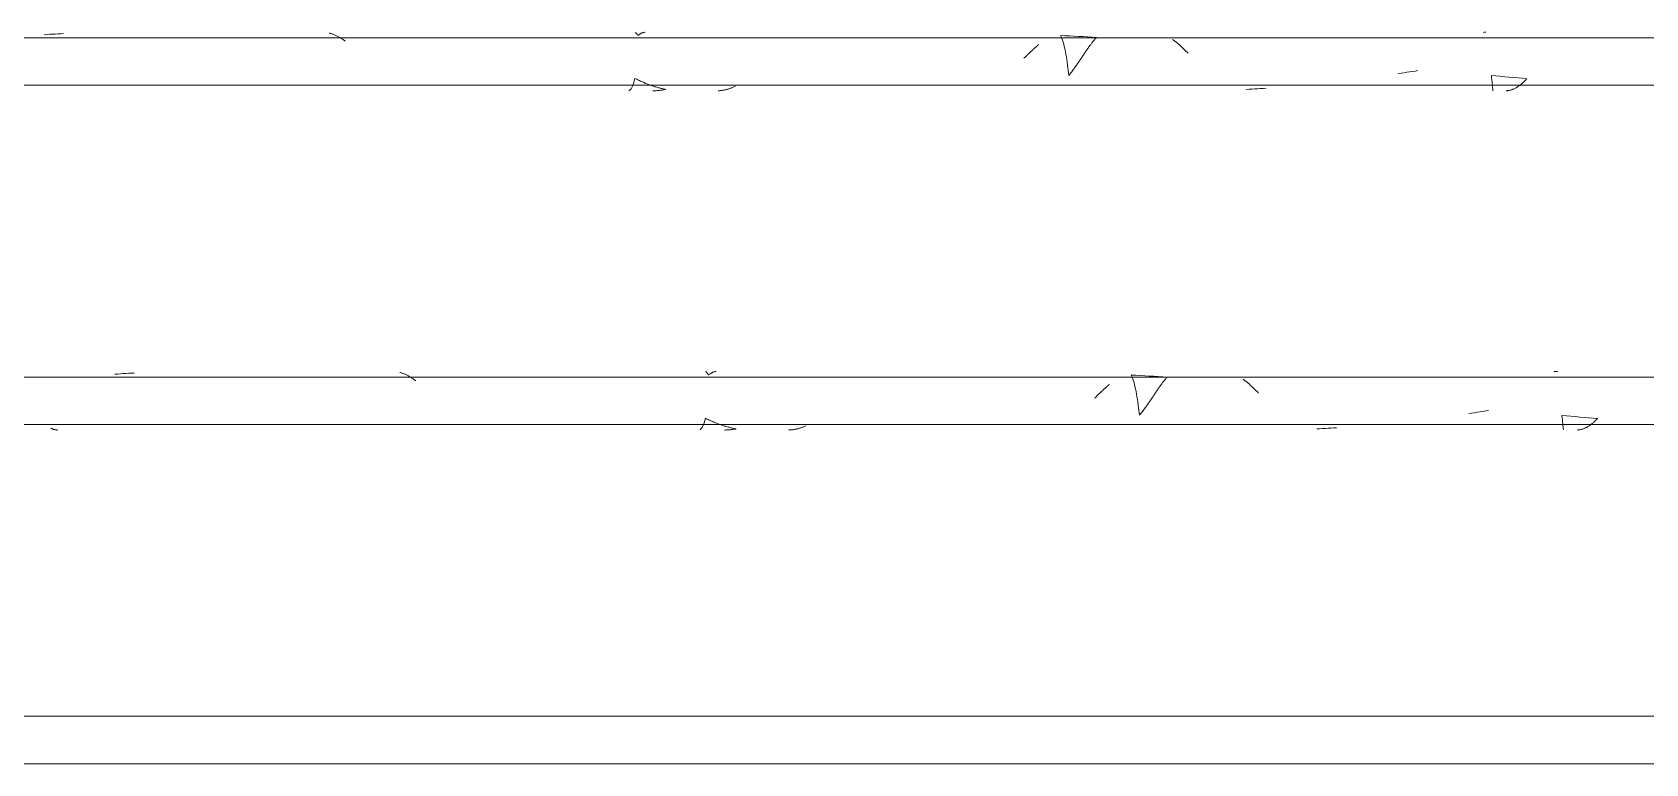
# Model space of a CAD drawing. Header units: millimetres. Extents: x -2100 to 124761, y -10432 to 93550.
# Drawn here: x 24234 to 24914, y -591 to -283 of the extents above; entities that cross this region are included whole.
import ezdxf

# ---------------------------------------------------------------- set-up
doc = ezdxf.new("R2010")
doc.units = ezdxf.units.MM
doc.layers.add('NET THAY 1', color=41, linetype='Continuous', lineweight=5)

# ---------------------------------------------------------------- blocks, each defined once
blk = doc.blocks.new('FP_6-MẶT ĐỨNG TRỤC A-Q')
at = {"layer": 'NET THAY 1'}
for p, q in [((31424.51, -571.43), (22887.32, -571.43)), ((22887.32, -591.43), (31424.51, -591.43))]:
    blk.add_line(p, q, dxfattribs=at)
blk = doc.blocks.new('FP_7-MẶT ĐỨNG TRỤC A-Q')
at = {"layer": 'NET THAY 1'}
for p, q in [((24270.25, -427.31), (24269.09, -427.39)), ((24271.4, -427.24), (24270.25, -427.31)), ((24272.56, -427.16), (24271.4, -427.24)), ((24273.72, -427.09), (24272.56, -427.16)), ((24274.88, -427.02), (24273.72, -427.09)), ((24276.03, -426.96), (24274.88, -427.02)), ((24277.19, -426.89), (24276.03, -426.96)), ((24389.32, -426.72), (24389.03, -426.64)), ((24389.6, -426.8), (24389.32, -426.72)), ((24389.89, -426.89), (24389.6, -426.8)), ((24390.18, -426.99), (24389.89, -426.89)), ((24390.47, -427.09), (24390.18, -426.99)), ((24390.76, -427.2), (24390.47, -427.09)), ((24391.04, -427.32), (24390.76, -427.2)), ((24391.33, -427.44), (24391.04, -427.32)), ((24391.62, -427.57), (24391.33, -427.44)), ((24391.9, -427.7), (24391.62, -427.57)), ((24392.19, -427.84), (24391.9, -427.7)), ((24392.48, -427.99), (24392.19, -427.84)), ((24392.76, -428.14), (24392.48, -427.99)), ((24517.77, -426.29), (24518.04, -426.41)), ((24518.04, -426.41), (24518.31, -426.62)), ((24518.31, -426.62), (24518.58, -426.91)), ((24518.58, -426.91), (24518.85, -427.29)), ((24518.85, -427.29), (24519.11, -427.73)), ((24519.29, -427.58), (24519.11, -427.73)), ((24519.47, -427.44), (24519.29, -427.58)), ((24519.66, -427.31), (24519.47, -427.44)), ((24519.84, -427.18), (24519.66, -427.31)), ((24520.02, -427.06), (24519.84, -427.18)), ((24520.2, -426.95), (24520.02, -427.06)), ((24520.39, -426.85), (24520.2, -426.95)), ((24520.57, -426.75), (24520.39, -426.85)), ((24520.75, -426.66), (24520.57, -426.75)), ((24520.93, -426.58), (24520.75, -426.66)), ((24521.11, -426.51), (24520.93, -426.58)), ((24521.29, -426.45), (24521.11, -426.51)), ((24521.47, -426.39), (24521.29, -426.45)), ((24521.65, -426.35), (24521.47, -426.39)), ((24521.83, -426.31), (24521.65, -426.35)), ((24522.01, -426.28), (24521.83, -426.31)), ((24522.19, -426.26), (24522.01, -426.28)), ((24522.37, -426.25), (24522.19, -426.26)), ((24698.99, -427.84), (24697.08, -427.74)), ((24697.08, -427.74), (24697.37, -428.34)), ((24700.9, -427.94), (24698.99, -427.84)), ((24702.8, -428.05), (24700.9, -427.94)), ((24704.71, -428.16), (24702.8, -428.05)), ((24875.26, -426.26), (24875.25, -426.32)), ((24875.54, -426.29), (24875.25, -426.31)), ((24875.82, -426.27), (24875.54, -426.29)), ((24876.1, -426.26), (24875.82, -426.27)), ((24876.38, -426.25), (24876.1, -426.26)), ((24876.67, -426.25), (24876.38, -426.25)), ((31394.78, -428.57), (22887.32, -428.57)), ((24393.05, -428.3), (24392.76, -428.14)), ((24393.33, -428.46), (24393.05, -428.3)), ((24393.61, -428.63), (24393.33, -428.46)), ((24393.9, -428.81), (24393.61, -428.63)), ((24394.18, -428.99), (24393.9, -428.81)), ((24394.46, -429.17), (24394.18, -428.99)), ((24394.74, -429.36), (24394.46, -429.17)), ((24395.03, -429.56), (24394.74, -429.36)), ((24395.31, -429.76), (24395.03, -429.56)), ((24395.59, -429.97), (24395.31, -429.76)), ((24395.87, -430.18), (24395.59, -429.97)), ((24684.57, -434.71), (24684.31, -434.96)), ((24684.84, -434.46), (24684.57, -434.71)), ((24685.1, -434.22), (24684.84, -434.46)), ((24685.37, -433.97), (24685.1, -434.22)), ((24685.63, -433.73), (24685.37, -433.97)), ((24685.89, -433.49), (24685.63, -433.73)), ((24686.15, -433.25), (24685.89, -433.49)), ((24686.42, -433.02), (24686.15, -433.25)), ((24686.68, -432.78), (24686.42, -433.02)), ((24686.94, -432.55), (24686.68, -432.78)), ((24687.2, -432.33), (24686.94, -432.55)), ((24687.46, -432.1), (24687.2, -432.33)), ((24687.71, -431.88), (24687.46, -432.1)), ((24687.97, -431.66), (24687.71, -431.88)), ((24697.37, -428.34), (24697.66, -429.03)), ((24697.66, -429.03), (24697.93, -429.8)), ((24697.93, -429.8), (24698.19, -430.65)), ((24698.19, -430.65), (24698.45, -431.57)), ((24698.45, -431.57), (24698.69, -432.55)), ((24698.69, -432.55), (24698.92, -433.58)), ((24698.92, -433.58), (24699.15, -434.66)), ((24699.15, -434.66), (24699.36, -435.77)), ((24706.61, -428.27), (24704.71, -428.16)), ((24708.51, -428.38), (24706.61, -428.27)), ((24707.67, -434.72), (24707.46, -435.03)), ((24707.88, -434.4), (24707.67, -434.72)), ((24708.1, -434.09), (24707.88, -434.4)), ((24708.31, -433.78), (24708.1, -434.09)), ((24708.51, -433.47), (24708.31, -433.78)), ((24710.42, -428.5), (24708.51, -428.38)), ((24708.72, -433.17), (24708.51, -433.47)), ((24708.93, -432.88), (24708.72, -433.17)), ((24709.14, -432.58), (24708.93, -432.88)), ((24709.34, -432.29), (24709.14, -432.58)), ((24709.55, -432.01), (24709.34, -432.29)), ((24709.75, -431.73), (24709.55, -432.01)), ((24709.95, -431.45), (24709.75, -431.73)), ((24710.15, -431.19), (24709.95, -431.45)), ((24710.36, -430.92), (24710.15, -431.19)), ((24710.56, -430.66), (24710.36, -430.92)), ((24712.32, -428.62), (24710.42, -428.5)), ((24710.76, -430.41), (24710.56, -430.66)), ((24710.95, -430.16), (24710.76, -430.41)), ((24711.15, -429.92), (24710.95, -430.16)), ((24711.35, -429.69), (24711.15, -429.92)), ((24711.54, -429.46), (24711.35, -429.69)), ((24711.74, -429.24), (24711.54, -429.46)), ((24711.94, -429.03), (24711.74, -429.24)), ((24712.13, -428.82), (24711.94, -429.03)), ((24712.32, -428.62), (24712.13, -428.82)), ((24744.52, -429.72), (24744.24, -429.52)), ((24744.8, -429.93), (24744.52, -429.72)), ((24745.08, -430.14), (24744.8, -429.93)), ((24745.36, -430.35), (24745.08, -430.14)), ((24745.64, -430.57), (24745.36, -430.35)), ((24745.91, -430.79), (24745.64, -430.57)), ((24746.19, -431.02), (24745.91, -430.79)), ((24746.47, -431.25), (24746.19, -431.02)), ((24746.74, -431.49), (24746.47, -431.25)), ((24747.02, -431.73), (24746.74, -431.49)), ((24747.29, -431.97), (24747.02, -431.73)), ((24747.57, -432.22), (24747.29, -431.97)), ((24747.84, -432.47), (24747.57, -432.22)), ((24748.11, -432.73), (24747.84, -432.47)), ((24748.38, -432.99), (24748.11, -432.73)), ((24748.66, -433.25), (24748.38, -432.99)), ((24748.93, -433.51), (24748.66, -433.25)), ((24749.2, -433.78), (24748.93, -433.51)), ((24749.46, -434.05), (24749.2, -433.78)), ((24749.73, -434.32), (24749.46, -434.05)), ((24750, -434.59), (24749.73, -434.32)), ((24750.27, -434.87), (24750, -434.59)), ((24750.53, -435.15), (24750.27, -434.87)), ((24681.89, -437.27), (24681.62, -437.53)), ((24682.16, -437.01), (24681.89, -437.27)), ((24682.43, -436.75), (24682.16, -437.01)), ((24682.7, -436.49), (24682.43, -436.75)), ((24682.97, -436.23), (24682.7, -436.49)), ((24683.24, -435.98), (24682.97, -436.23)), ((24683.51, -435.72), (24683.24, -435.98)), ((24683.77, -435.47), (24683.51, -435.72)), ((24684.04, -435.21), (24683.77, -435.47)), ((24684.31, -434.96), (24684.04, -435.21)), ((24699.36, -435.77), (24699.55, -436.9)), ((24699.55, -436.9), (24699.74, -438.05)), ((24699.74, -438.05), (24699.91, -439.21)), ((24699.91, -439.21), (24700.06, -440.36)), ((24700.06, -440.36), (24700.21, -441.49)), ((24700.21, -441.49), (24700.34, -442.6)), ((24702.97, -441.61), (24702.74, -441.94)), ((24703.21, -441.29), (24702.97, -441.61)), ((24703.44, -440.96), (24703.21, -441.29)), ((24703.67, -440.64), (24703.44, -440.96)), ((24703.9, -440.31), (24703.67, -440.64)), ((24704.13, -439.98), (24703.9, -440.31)), ((24704.36, -439.65), (24704.13, -439.98)), ((24704.59, -439.31), (24704.36, -439.65)), ((24704.82, -438.98), (24704.59, -439.31)), ((24705.04, -438.65), (24704.82, -438.98)), ((24705.27, -438.31), (24705.04, -438.65)), ((24705.49, -437.98), (24705.27, -438.31)), ((24705.72, -437.65), (24705.49, -437.98)), ((24705.94, -437.32), (24705.72, -437.65)), ((24706.16, -436.99), (24705.94, -437.32)), ((24706.38, -436.66), (24706.16, -436.99)), ((24706.6, -436.33), (24706.38, -436.66)), ((24706.81, -436), (24706.6, -436.33)), ((24707.03, -435.68), (24706.81, -436)), ((24707.24, -435.35), (24707.03, -435.68)), ((24707.46, -435.03), (24707.24, -435.35)), ((24750.8, -435.43), (24750.53, -435.15)), ((24517.24, -447.83), (24516.95, -448.62)), ((24517.52, -446.95), (24517.24, -447.83)), ((24517.79, -445.97), (24517.52, -446.95)), ((24518.18, -446.14), (24517.8, -445.96)), ((24518.57, -446.33), (24518.18, -446.14)), ((24518.96, -446.51), (24518.57, -446.33)), ((24519.34, -446.68), (24518.96, -446.51)), ((24519.73, -446.86), (24519.34, -446.68)), ((24520.11, -447.03), (24519.73, -446.86)), ((24520.49, -447.2), (24520.11, -447.03)), ((24520.88, -447.36), (24520.49, -447.2)), ((24521.26, -447.52), (24520.88, -447.36)), ((24521.64, -447.68), (24521.26, -447.52)), ((24522.03, -447.84), (24521.64, -447.68)), ((24522.41, -447.99), (24522.03, -447.84)), ((24522.79, -448.14), (24522.41, -447.99)), ((24523.17, -448.29), (24522.79, -448.14)), ((24523.55, -448.43), (24523.17, -448.29)), ((24523.94, -448.57), (24523.55, -448.43)), ((24700.34, -442.6), (24700.46, -443.67)), ((24700.46, -443.67), (24700.57, -444.7)), ((24700.82, -444.4), (24700.57, -444.69)), ((24701.06, -444.11), (24700.82, -444.4)), ((24701.3, -443.81), (24701.06, -444.11)), ((24701.54, -443.5), (24701.3, -443.81)), ((24701.78, -443.2), (24701.54, -443.5)), ((24702.02, -442.89), (24701.78, -443.2)), ((24702.26, -442.57), (24702.02, -442.89)), ((24702.5, -442.26), (24702.26, -442.57)), ((24702.74, -441.94), (24702.5, -442.26)), ((24840.48, -443.77), (24839.29, -443.94)), ((24841.67, -443.59), (24840.48, -443.77)), ((24842.86, -443.42), (24841.67, -443.59)), ((24844.05, -443.24), (24842.86, -443.42)), ((24845.23, -443.06), (24844.05, -443.24)), ((24846.42, -442.88), (24845.23, -443.06)), ((24847.61, -442.7), (24846.42, -442.88)), ((24880.42, -444.89), (24878.55, -444.71)), ((24878.55, -444.71), (24878.65, -445.7)), ((24878.65, -445.7), (24878.73, -446.63)), ((24878.73, -446.63), (24878.81, -447.48)), ((24878.81, -447.48), (24878.88, -448.25)), ((24878.88, -448.25), (24878.94, -448.93)), ((24882.29, -445.06), (24880.42, -444.89)), ((24884.16, -445.23), (24882.29, -445.06)), ((24886.03, -445.41), (24884.16, -445.23)), ((24887.9, -445.57), (24886.03, -445.41)), ((24889.77, -445.74), (24887.9, -445.57)), ((24891.64, -445.91), (24889.77, -445.74)), ((24890.99, -448.41), (24890.73, -448.6)), ((24891.24, -448.2), (24890.99, -448.41)), ((24891.5, -447.99), (24891.24, -448.2)), ((24891.75, -447.77), (24891.5, -447.99)), ((24893.51, -446.07), (24891.64, -445.91)), ((24892.01, -447.55), (24891.75, -447.77)), ((24892.26, -447.32), (24892.01, -447.55)), ((24892.51, -447.08), (24892.26, -447.32)), ((24892.76, -446.84), (24892.51, -447.08)), ((24893.01, -446.59), (24892.76, -446.84)), ((24893.26, -446.33), (24893.01, -446.59)), ((24893.51, -446.07), (24893.26, -446.33)), ((22887.32, -448.57), (31394.78, -448.57)), ((24242.29, -450.27), (24242.07, -450.18)), ((24242.5, -450.36), (24242.29, -450.27)), ((24242.72, -450.44), (24242.5, -450.36)), ((24242.93, -450.51), (24242.72, -450.44)), ((24243.15, -450.58), (24242.93, -450.51)), ((24243.37, -450.64), (24243.15, -450.58)), ((24243.58, -450.69), (24243.37, -450.64)), ((24243.8, -450.74), (24243.58, -450.69)), ((24244.01, -450.78), (24243.8, -450.74)), ((24244.22, -450.82), (24244.01, -450.78)), ((24244.44, -450.85), (24244.22, -450.82)), ((24244.65, -450.87), (24244.44, -450.85)), ((24244.87, -450.89), (24244.65, -450.87)), ((24245.08, -450.9), (24244.87, -450.89)), ((24515.71, -450.64), (24515.39, -450.83)), ((24516.03, -450.32), (24515.71, -450.64)), ((24516.35, -449.87), (24516.03, -450.32)), ((24516.65, -449.3), (24516.35, -449.87)), ((24516.95, -448.62), (24516.65, -449.3)), ((24524.32, -448.7), (24523.94, -448.57)), ((24524.7, -448.83), (24524.32, -448.7)), ((24525.08, -448.96), (24524.7, -448.83)), ((24525.46, -449.08), (24525.08, -448.96)), ((24525.84, -449.2), (24525.46, -449.08)), ((24526.15, -450.89), (24525.8, -450.9)), ((24526.22, -449.32), (24525.84, -449.2)), ((24526.51, -450.88), (24526.15, -450.89)), ((24526.59, -449.43), (24526.22, -449.32)), ((24526.86, -450.86), (24526.51, -450.88)), ((24526.97, -449.54), (24526.59, -449.43)), ((24527.22, -450.84), (24526.86, -450.86)), ((24527.35, -449.65), (24526.97, -449.54)), ((24527.57, -450.82), (24527.22, -450.84)), ((24527.73, -449.75), (24527.35, -449.65)), ((24527.92, -450.79), (24527.57, -450.82)), ((24528.11, -449.84), (24527.73, -449.75)), ((24528.28, -450.76), (24527.92, -450.79)), ((24528.49, -449.94), (24528.11, -449.84)), ((24528.63, -450.72), (24528.28, -450.76)), ((24528.86, -450.02), (24528.49, -449.94)), ((24528.98, -450.68), (24528.63, -450.72)), ((24529.24, -450.11), (24528.86, -450.02)), ((24529.34, -450.63), (24528.98, -450.68)), ((24529.62, -450.19), (24529.24, -450.11)), ((24529.69, -450.58), (24529.34, -450.63)), ((24530, -450.27), (24529.62, -450.19)), ((24530.04, -450.53), (24529.69, -450.58)), ((24530.37, -450.34), (24530, -450.27)), ((24530.4, -450.47), (24530.04, -450.53)), ((24530.75, -450.4), (24530.37, -450.34)), ((24530.75, -450.4), (24530.4, -450.47)), ((24553.12, -450.88), (24552.81, -450.89)), ((24553.42, -450.87), (24553.12, -450.88)), ((24553.73, -450.85), (24553.42, -450.87)), ((24554.04, -450.82), (24553.73, -450.85)), ((24554.34, -450.79), (24554.04, -450.82)), ((24554.65, -450.75), (24554.34, -450.79)), ((24554.95, -450.71), (24554.65, -450.75)), ((24555.26, -450.66), (24554.95, -450.71)), ((24555.57, -450.6), (24555.26, -450.66)), ((24555.87, -450.54), (24555.57, -450.6)), ((24556.18, -450.48), (24555.87, -450.54)), ((24556.48, -450.4), (24556.18, -450.48)), ((24556.79, -450.33), (24556.48, -450.4)), ((24557.09, -450.25), (24556.79, -450.33)), ((24557.4, -450.16), (24557.09, -450.25)), ((24557.7, -450.07), (24557.4, -450.16)), ((24558, -449.97), (24557.7, -450.07)), ((24558.31, -449.87), (24558, -449.97)), ((24558.61, -449.76), (24558.31, -449.87)), ((24558.91, -449.65), (24558.61, -449.76)), ((24559.22, -449.53), (24558.91, -449.65)), ((24559.52, -449.41), (24559.22, -449.53)), ((24559.82, -449.28), (24559.52, -449.41)), ((24560.12, -449.15), (24559.82, -449.28)), ((24776.45, -450.36), (24775.25, -450.41)), ((24777.65, -450.3), (24776.45, -450.36)), ((24778.85, -450.24), (24777.65, -450.3)), ((24780.05, -450.17), (24778.85, -450.24)), ((24781.25, -450.11), (24780.05, -450.17)), ((24782.45, -450.04), (24781.25, -450.11)), ((24783.65, -449.96), (24782.45, -450.04)), ((24878.94, -448.93), (24879, -449.52)), ((24879, -449.52), (24879.04, -450.01)), ((24879.04, -450.01), (24879.09, -450.4)), ((24879.09, -450.4), (24879.13, -450.68)), ((24879.13, -450.68), (24879.16, -450.84)), ((24885.24, -450.88), (24884.97, -450.9)), ((24885.5, -450.86), (24885.24, -450.88)), ((24885.77, -450.83), (24885.5, -450.86)), ((24886.03, -450.79), (24885.77, -450.83)), ((24886.29, -450.74), (24886.03, -450.79)), ((24886.56, -450.68), (24886.29, -450.74)), ((24886.82, -450.61), (24886.56, -450.68)), ((24887.08, -450.54), (24886.82, -450.61)), ((24887.35, -450.45), (24887.08, -450.54)), ((24887.61, -450.36), (24887.35, -450.45)), ((24887.87, -450.26), (24887.61, -450.36)), ((24888.13, -450.15), (24887.87, -450.26)), ((24888.4, -450.03), (24888.13, -450.15)), ((24888.66, -449.9), (24888.4, -450.03)), ((24888.92, -449.77), (24888.66, -449.9)), ((24889.18, -449.63), (24888.92, -449.77)), ((24889.44, -449.48), (24889.18, -449.63)), ((24889.7, -449.32), (24889.44, -449.48)), ((24889.96, -449.15), (24889.7, -449.32)), ((24890.22, -448.98), (24889.96, -449.15)), ((24890.47, -448.79), (24890.22, -448.98)), ((24890.73, -448.6), (24890.47, -448.79))]:
    blk.add_line(p, q, dxfattribs=at)
blk = doc.blocks.new('FP_8-MẶT ĐỨNG TRỤC A-Q')
at = {"layer": 'NET THAY 1'}
for p, q in [((24240.48, -284.32), (24239.32, -284.4)), ((24241.63, -284.25), (24240.48, -284.32)), ((24242.79, -284.18), (24241.63, -284.25)), ((24243.95, -284.12), (24242.79, -284.18)), ((24245.11, -284.05), (24243.95, -284.12)), ((24246.26, -283.99), (24245.11, -284.05)), ((24247.42, -283.93), (24246.26, -283.99)), ((24359.55, -283.78), (24359.26, -283.71)), ((24359.83, -283.85), (24359.55, -283.78)), ((24360.12, -283.93), (24359.83, -283.85)), ((24360.41, -284.02), (24360.12, -283.93)), ((24360.7, -284.12), (24360.41, -284.02)), ((24360.99, -284.22), (24360.7, -284.12)), ((24361.28, -284.33), (24360.99, -284.22)), ((24361.56, -284.44), (24361.28, -284.33)), ((24361.85, -284.56), (24361.56, -284.44)), ((24362.14, -284.69), (24361.85, -284.56)), ((24362.42, -284.82), (24362.14, -284.69)), ((24362.71, -284.96), (24362.42, -284.82)), ((24363, -285.11), (24362.71, -284.96)), ((24363.28, -285.26), (24363, -285.11)), ((24363.57, -285.42), (24363.28, -285.26)), ((24488.13, -283.44), (24488.43, -283.6)), ((24488.43, -283.6), (24488.74, -283.87)), ((24488.74, -283.87), (24489.04, -284.25)), ((24489.04, -284.25), (24489.34, -284.72)), ((24489.52, -284.58), (24489.34, -284.72)), ((24489.71, -284.44), (24489.52, -284.58)), ((24489.89, -284.32), (24489.71, -284.44)), ((24490.07, -284.2), (24489.89, -284.32)), ((24490.25, -284.09), (24490.07, -284.2)), ((24490.43, -283.99), (24490.25, -284.09)), ((24490.61, -283.89), (24490.43, -283.99)), ((24490.79, -283.8), (24490.61, -283.89)), ((24490.97, -283.72), (24490.79, -283.8)), ((24491.15, -283.65), (24490.97, -283.72)), ((24491.33, -283.59), (24491.15, -283.65)), ((24491.51, -283.54), (24491.33, -283.59)), ((24491.69, -283.49), (24491.51, -283.54)), ((24491.87, -283.45), (24491.69, -283.49)), ((24492.05, -283.42), (24491.87, -283.45)), ((24492.23, -283.4), (24492.05, -283.42)), ((24492.41, -283.39), (24492.23, -283.4)), ((24669.22, -284.82), (24667.32, -284.73)), ((24667.32, -284.73), (24667.61, -285.3)), ((24667.61, -285.3), (24667.89, -285.96)), ((24671.13, -284.92), (24669.22, -284.82)), ((24673.03, -285.02), (24671.13, -284.92)), ((24674.94, -285.12), (24673.03, -285.02)), ((24676.84, -285.23), (24674.94, -285.12)), ((24678.75, -285.34), (24676.84, -285.23)), ((24680.65, -285.45), (24678.75, -285.34)), ((24845.73, -283.41), (24845.48, -283.43)), ((24845.99, -283.4), (24845.73, -283.41)), ((24846.24, -283.39), (24845.99, -283.4)), ((24846.5, -283.39), (24846.24, -283.39)), ((31365.06, -285.71), (22887.32, -285.71)), ((24363.85, -285.58), (24363.57, -285.42)), ((24364.13, -285.75), (24363.85, -285.58)), ((24364.42, -285.92), (24364.13, -285.75)), ((24364.7, -286.1), (24364.42, -285.92)), ((24364.98, -286.29), (24364.7, -286.1)), ((24365.26, -286.48), (24364.98, -286.29)), ((24365.55, -286.67), (24365.26, -286.48)), ((24365.83, -286.87), (24365.55, -286.67)), ((24366.11, -287.08), (24365.83, -286.87)), ((24654.3, -292.03), (24654.03, -292.28)), ((24654.56, -291.78), (24654.3, -292.03)), ((24654.83, -291.54), (24654.56, -291.78)), ((24655.09, -291.29), (24654.83, -291.54)), ((24655.36, -291.05), (24655.09, -291.29)), ((24655.62, -290.81), (24655.36, -291.05)), ((24655.88, -290.57), (24655.62, -290.81)), ((24656.14, -290.33), (24655.88, -290.57)), ((24656.4, -290.09), (24656.14, -290.33)), ((24656.67, -289.86), (24656.4, -290.09)), ((24656.93, -289.63), (24656.67, -289.86)), ((24657.19, -289.41), (24656.93, -289.63)), ((24657.44, -289.18), (24657.19, -289.41)), ((24657.7, -288.96), (24657.44, -289.18)), ((24657.96, -288.74), (24657.7, -288.96)), ((24658.22, -288.53), (24657.96, -288.74)), ((24667.89, -285.96), (24668.17, -286.71)), ((24668.17, -286.71), (24668.44, -287.54)), ((24668.44, -287.54), (24668.69, -288.44)), ((24668.69, -288.44), (24668.94, -289.4)), ((24668.94, -289.4), (24669.18, -290.42)), ((24669.18, -290.42), (24669.4, -291.48)), ((24669.4, -291.48), (24669.61, -292.58)), ((24677.5, -292.17), (24677.29, -292.49)), ((24677.71, -291.86), (24677.5, -292.17)), ((24677.93, -291.54), (24677.71, -291.86)), ((24678.14, -291.23), (24677.93, -291.54)), ((24678.35, -290.92), (24678.14, -291.23)), ((24678.56, -290.62), (24678.35, -290.92)), ((24678.77, -290.31), (24678.56, -290.62)), ((24678.97, -290.02), (24678.77, -290.31)), ((24679.18, -289.72), (24678.97, -290.02)), ((24679.39, -289.43), (24679.18, -289.72)), ((24679.59, -289.15), (24679.39, -289.43)), ((24679.79, -288.87), (24679.59, -289.15)), ((24680, -288.6), (24679.79, -288.87)), ((24680.2, -288.33), (24680, -288.6)), ((24680.4, -288.06), (24680.2, -288.33)), ((24680.6, -287.8), (24680.4, -288.06)), ((24680.8, -287.55), (24680.6, -287.8)), ((24682.56, -285.57), (24680.65, -285.45)), ((24681, -287.3), (24680.8, -287.55)), ((24681.19, -287.06), (24681, -287.3)), ((24681.39, -286.83), (24681.19, -287.06)), ((24681.59, -286.6), (24681.39, -286.83)), ((24681.78, -286.38), (24681.59, -286.6)), ((24681.98, -286.17), (24681.78, -286.38)), ((24682.17, -285.96), (24681.98, -286.17)), ((24682.37, -285.76), (24682.17, -285.96)), ((24682.56, -285.57), (24682.37, -285.76)), ((24714.76, -286.64), (24714.48, -286.44)), ((24715.04, -286.83), (24714.76, -286.64)), ((24715.32, -287.04), (24715.04, -286.83)), ((24715.6, -287.25), (24715.32, -287.04)), ((24715.88, -287.46), (24715.6, -287.25)), ((24716.16, -287.68), (24715.88, -287.46)), ((24716.43, -287.9), (24716.16, -287.68)), ((24716.71, -288.13), (24716.43, -287.9)), ((24716.99, -288.36), (24716.71, -288.13)), ((24717.26, -288.6), (24716.99, -288.36)), ((24717.54, -288.84), (24717.26, -288.6)), ((24717.81, -289.08), (24717.54, -288.84)), ((24718.09, -289.33), (24717.81, -289.08)), ((24718.36, -289.58), (24718.09, -289.33)), ((24718.63, -289.83), (24718.36, -289.58)), ((24718.91, -290.09), (24718.63, -289.83)), ((24719.18, -290.35), (24718.91, -290.09)), ((24719.45, -290.61), (24719.18, -290.35)), ((24719.72, -290.88), (24719.45, -290.61)), ((24719.99, -291.15), (24719.72, -290.88)), ((24720.25, -291.42), (24719.99, -291.15)), ((24720.52, -291.69), (24720.25, -291.42)), ((24720.79, -291.97), (24720.52, -291.69)), ((24721.05, -292.25), (24720.79, -291.97)), ((24652.15, -294.08), (24651.88, -294.34)), ((24652.42, -293.82), (24652.15, -294.08)), ((24652.69, -293.56), (24652.42, -293.82)), ((24652.96, -293.3), (24652.69, -293.56)), ((24653.23, -293.05), (24652.96, -293.3)), ((24653.5, -292.79), (24653.23, -293.05)), ((24653.77, -292.54), (24653.5, -292.79)), ((24654.03, -292.28), (24653.77, -292.54)), ((24669.61, -292.58), (24669.81, -293.71)), ((24669.81, -293.71), (24670, -294.86)), ((24670, -294.86), (24670.18, -296.01)), ((24670.18, -296.01), (24670.34, -297.17)), ((24670.34, -297.17), (24670.49, -298.3)), ((24670.49, -298.3), (24670.62, -299.42)), ((24673.01, -298.76), (24672.78, -299.08)), ((24673.25, -298.43), (24673.01, -298.76)), ((24673.48, -298.11), (24673.25, -298.43)), ((24673.72, -297.78), (24673.48, -298.11)), ((24673.95, -297.45), (24673.72, -297.78)), ((24674.18, -297.12), (24673.95, -297.45)), ((24674.41, -296.79), (24674.18, -297.12)), ((24674.63, -296.45), (24674.41, -296.79)), ((24674.86, -296.12), (24674.63, -296.45)), ((24675.09, -295.79), (24674.86, -296.12)), ((24675.31, -295.46), (24675.09, -295.79)), ((24675.54, -295.12), (24675.31, -295.46)), ((24675.76, -294.79), (24675.54, -295.12)), ((24675.98, -294.46), (24675.76, -294.79)), ((24676.2, -294.13), (24675.98, -294.46)), ((24676.42, -293.8), (24676.2, -294.13)), ((24676.64, -293.47), (24676.42, -293.8)), ((24676.86, -293.14), (24676.64, -293.47)), ((24677.07, -292.82), (24676.86, -293.14)), ((24677.29, -292.49), (24677.07, -292.82)), ((22887.32, -305.71), (31365.06, -305.71)), ((24487.32, -305.39), (24487.04, -306.08)), ((24487.58, -304.62), (24487.32, -305.39)), ((24487.84, -303.77), (24487.58, -304.62)), ((24488.08, -302.84), (24487.84, -303.77)), ((24488.48, -303.02), (24488.09, -302.83)), ((24488.86, -303.2), (24488.48, -303.02)), ((24489.25, -303.39), (24488.86, -303.2)), ((24489.63, -303.57), (24489.25, -303.39)), ((24490.02, -303.75), (24489.63, -303.57)), ((24490.41, -303.92), (24490.02, -303.75)), ((24490.79, -304.1), (24490.41, -303.92)), ((24491.17, -304.27), (24490.79, -304.1)), ((24491.56, -304.43), (24491.17, -304.27)), ((24491.94, -304.6), (24491.56, -304.43)), ((24492.32, -304.76), (24491.94, -304.6)), ((24492.71, -304.91), (24492.32, -304.76)), ((24493.09, -305.07), (24492.71, -304.91)), ((24493.47, -305.22), (24493.09, -305.07)), ((24493.85, -305.37), (24493.47, -305.22)), ((24494.24, -305.51), (24493.85, -305.37)), ((24494.62, -305.65), (24494.24, -305.51)), ((24495, -305.79), (24494.62, -305.65)), ((24495.38, -305.92), (24495, -305.79)), ((24670.62, -299.42), (24670.75, -300.5)), ((24670.75, -300.5), (24670.86, -301.54)), ((24671.1, -301.25), (24670.86, -301.54)), ((24671.35, -300.95), (24671.1, -301.25)), ((24671.59, -300.64), (24671.35, -300.95)), ((24671.83, -300.34), (24671.59, -300.64)), ((24672.07, -300.03), (24671.83, -300.34)), ((24672.31, -299.71), (24672.07, -300.03)), ((24672.54, -299.4), (24672.31, -299.71)), ((24672.78, -299.08), (24672.54, -299.4)), ((24810.77, -300.61), (24809.58, -300.78)), ((24811.95, -300.43), (24810.77, -300.61)), ((24813.14, -300.25), (24811.95, -300.43)), ((24814.33, -300.07), (24813.14, -300.25)), ((24815.52, -299.89), (24814.33, -300.07)), ((24816.7, -299.71), (24815.52, -299.89)), ((24817.89, -299.53), (24816.7, -299.71)), ((24850.71, -301.74), (24848.83, -301.56)), ((24848.83, -301.56), (24848.93, -302.51)), ((24848.93, -302.51), (24849.02, -303.4)), ((24849.02, -303.4), (24849.1, -304.24)), ((24849.1, -304.24), (24849.16, -305)), ((24849.16, -305), (24849.23, -305.69)), ((24849.23, -305.69), (24849.28, -306.3)), ((24852.58, -301.92), (24850.71, -301.74)), ((24854.45, -302.09), (24852.58, -301.92)), ((24856.32, -302.27), (24854.45, -302.09)), ((24858.19, -302.44), (24856.32, -302.27)), ((24860.06, -302.61), (24858.19, -302.44)), ((24861.93, -302.78), (24860.06, -302.61)), ((24860.77, -305.75), (24860.52, -305.93)), ((24861.03, -305.55), (24860.77, -305.75)), ((24861.29, -305.34), (24861.03, -305.55)), ((24861.54, -305.13), (24861.29, -305.34)), ((24861.8, -304.92), (24861.54, -305.13)), ((24862.05, -304.69), (24861.8, -304.92)), ((24863.8, -302.94), (24861.93, -302.78)), ((24862.3, -304.46), (24862.05, -304.69)), ((24862.55, -304.22), (24862.3, -304.46)), ((24862.81, -303.98), (24862.55, -304.22)), ((24863.06, -303.73), (24862.81, -303.98)), ((24863.31, -303.47), (24863.06, -303.73)), ((24863.56, -303.21), (24863.31, -303.47)), ((24863.8, -302.94), (24863.56, -303.21)), ((24485.89, -307.82), (24485.59, -307.99)), ((24486.18, -307.54), (24485.89, -307.82)), ((24486.48, -307.16), (24486.18, -307.54)), ((24486.76, -306.67), (24486.48, -307.16)), ((24487.04, -306.08), (24486.76, -306.67)), ((24495.76, -306.05), (24495.38, -305.92)), ((24495.97, -308.03), (24495.61, -308.04)), ((24496.14, -306.17), (24495.76, -306.05)), ((24496.34, -308.02), (24495.97, -308.03)), ((24496.52, -306.3), (24496.14, -306.17)), ((24496.7, -308.01), (24496.34, -308.02)), ((24496.9, -306.41), (24496.52, -306.3)), ((24497.06, -307.98), (24496.7, -308.01)), ((24497.28, -306.53), (24496.9, -306.41)), ((24497.43, -307.96), (24497.06, -307.98)), ((24497.66, -306.64), (24497.28, -306.53)), ((24497.79, -307.93), (24497.43, -307.96)), ((24498.03, -306.74), (24497.66, -306.64)), ((24498.15, -307.89), (24497.79, -307.93)), ((24498.41, -306.85), (24498.03, -306.74)), ((24498.52, -307.85), (24498.15, -307.89)), ((24498.79, -306.94), (24498.41, -306.85)), ((24498.88, -307.81), (24498.52, -307.85)), ((24499.17, -307.04), (24498.79, -306.94)), ((24499.24, -307.76), (24498.88, -307.81)), ((24499.55, -307.13), (24499.17, -307.04)), ((24499.61, -307.71), (24499.24, -307.76)), ((24499.92, -307.22), (24499.55, -307.13)), ((24499.97, -307.65), (24499.61, -307.71)), ((24500.3, -307.3), (24499.92, -307.22)), ((24500.33, -307.59), (24499.97, -307.65)), ((24500.68, -307.38), (24500.3, -307.3)), ((24500.69, -307.52), (24500.33, -307.59)), ((24501.06, -307.45), (24500.68, -307.38)), ((24501.06, -307.45), (24500.69, -307.52)), ((24523.43, -308.01), (24523.12, -308.02)), ((24523.73, -307.98), (24523.43, -308.01)), ((24524.04, -307.95), (24523.73, -307.98)), ((24524.34, -307.92), (24524.04, -307.95)), ((24524.65, -307.88), (24524.34, -307.92)), ((24524.96, -307.83), (24524.65, -307.88)), ((24525.26, -307.78), (24524.96, -307.83)), ((24525.57, -307.73), (24525.26, -307.78)), ((24525.87, -307.67), (24525.57, -307.73)), ((24526.18, -307.6), (24525.87, -307.67)), ((24526.48, -307.53), (24526.18, -307.6)), ((24526.79, -307.45), (24526.48, -307.53)), ((24527.09, -307.37), (24526.79, -307.45)), ((24527.4, -307.28), (24527.09, -307.37)), ((24527.7, -307.18), (24527.4, -307.28)), ((24528, -307.09), (24527.7, -307.18)), ((24528.31, -306.98), (24528, -307.09)), ((24528.61, -306.87), (24528.31, -306.98)), ((24528.92, -306.76), (24528.61, -306.87)), ((24529.22, -306.64), (24528.92, -306.76)), ((24529.52, -306.52), (24529.22, -306.64)), ((24529.82, -306.39), (24529.52, -306.52)), ((24530.12, -306.25), (24529.82, -306.39)), ((24530.43, -306.12), (24530.12, -306.25)), ((24746.76, -307.4), (24745.55, -307.46)), ((24747.96, -307.33), (24746.76, -307.4)), ((24749.16, -307.27), (24747.96, -307.33)), ((24750.36, -307.2), (24749.16, -307.27)), ((24751.56, -307.13), (24750.36, -307.2)), ((24752.76, -307.05), (24751.56, -307.13)), ((24753.96, -306.97), (24752.76, -307.05)), ((24849.28, -306.3), (24849.33, -306.82)), ((24849.33, -306.82), (24849.37, -307.26)), ((24849.37, -307.26), (24849.41, -307.6)), ((24849.41, -307.6), (24849.45, -307.84)), ((24849.45, -307.84), (24849.48, -307.99)), ((24855.28, -308.02), (24855.02, -308.04)), ((24855.54, -308), (24855.28, -308.02)), ((24855.81, -307.97), (24855.54, -308)), ((24856.07, -307.93), (24855.81, -307.97)), ((24856.34, -307.88), (24856.07, -307.93)), ((24856.6, -307.82), (24856.34, -307.88)), ((24856.86, -307.76), (24856.6, -307.82)), ((24857.13, -307.68), (24856.86, -307.76)), ((24857.39, -307.6), (24857.13, -307.68)), ((24857.65, -307.5), (24857.39, -307.6)), ((24857.91, -307.4), (24857.65, -307.5)), ((24858.18, -307.29), (24857.91, -307.4)), ((24858.44, -307.17), (24858.18, -307.29)), ((24858.7, -307.05), (24858.44, -307.17)), ((24858.96, -306.91), (24858.7, -307.05)), ((24859.22, -306.77), (24858.96, -306.91)), ((24859.48, -306.62), (24859.22, -306.77)), ((24859.74, -306.46), (24859.48, -306.62)), ((24860, -306.29), (24859.74, -306.46)), ((24860.26, -306.12), (24860, -306.29)), ((24860.52, -305.93), (24860.26, -306.12))]:
    blk.add_line(p, q, dxfattribs=at)

msp = doc.modelspace()

# ---------------------------------------------------------------- block references
at = {"layer": 'NET THAY 1'}
for name in ['FP_8-MẶT ĐỨNG TRỤC A-Q', 'FP_7-MẶT ĐỨNG TRỤC A-Q', 'FP_6-MẶT ĐỨNG TRỤC A-Q']:
    msp.add_blockref(name, (0, 0), dxfattribs=at)

doc.saveas('drawing.dxf')
